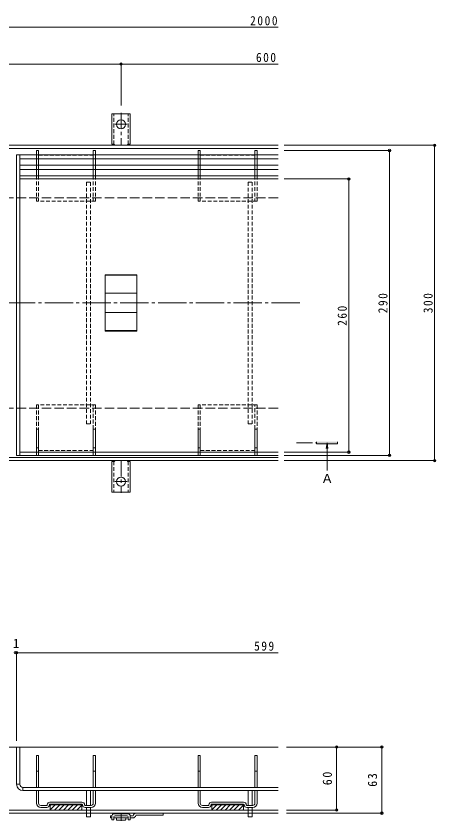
# Model space of a CAD drawing. Units: millimetres at full size, sheet at 1:3. Extents: x -1117 to 1162, y -824 to 816.
# Drawn here: x -408 to -8, y -433 to 332 of the extents above; entities that cross this region are included whole.
import ezdxf
from ezdxf.enums import TextEntityAlignment as Align

# ---------------------------------------------------------------- set-up
doc = ezdxf.new("R2010")
doc.units = ezdxf.units.MM
doc.header["$LTSCALE"] = 3
doc.header["$PDMODE"] = 32
doc.header["$PDSIZE"] = 2.4
for name, pattern in [('CHAIN1', [8, 5, -1, 1, -1]), ('CHAIN2', [12, 9, -1, 1, -1]), ('DASHED1', [1.8, 1.2, -0.6]), ('DASHED3', [4, 3, -1])]:
    doc.linetypes.add(name, pattern=pattern)
for name, color, linetype, lineweight in [('4-0', 7, 'CHAIN2', 9), ('4-1', 2, 'Continuous', 9), ('4-2', 3, 'Continuous', 9), ('4-3', 4, 'Continuous', 9), ('4-4', 7, 'Continuous', 9), ('4-5', 7, 'Continuous', 9), ('4-9', 5, 'Continuous', 5), ('4-A', 6, 'Continuous', 9), ('4-C', 2, 'Continuous', 9)]:
    doc.layers.add(name, color=color, linetype=linetype, lineweight=lineweight)
doc.styles.add('ＭＳ ゴシック', font='')
doc.styles.get('ＭＳ ゴシック').set_extended_font_data('MS Gothic')

msp = doc.modelspace()

# ---------------------------------------------------------------- linework, layer by layer
at = {"layer": '4-0'}
msp.add_line((-1028.271, 59.401), (-136.344, 59.401), dxfattribs=at)
at = {"layer": '4-1'}
for p, q in [((-1081.252, 209.401), (-158.008, 209.401)), ((-1081.252, 206.401), (-158.008, 206.401)), ((-1081.252, -87.599), (-158.008, -87.599)), ((-1081.252, -90.599), (-158.008, -90.599)), ((-158.008, -363.119), (-1081.252, -363.119)), ((-158.008, -423.119), (-1081.252, -423.119)), ((-158.008, -426.119), (-1081.252, -426.119))]:
    msp.add_line(p, q, dxfattribs=at)
at = {"layer": '4-1', "linetype": 'DASHED3'}
for p, q in [((-1007.008, 159.401), (-158.008, 159.401)), ((-1007.008, -40.599), (-158.008, -40.599))]:
    msp.add_line(p, q, dxfattribs=at)
at = {"layer": '4-2'}
for p, q in [((-407.008, 200.401), (-404.008, 200.401)), ((-407.008, 200.401), (-407.008, -85.599)), ((-404.008, 200.401), (-404.008, -85.599)), ((-404.008, 180.401), (-158.008, 180.401)), ((-404.008, 177.401), (-158.008, 177.401)), ((-322.508, 32.648), (-322.508, 86.153)), ((-292.508, 86.153), (-322.508, 86.153)), ((-292.508, 85.752), (-322.508, 85.752)), ((-292.508, 86.153), (-292.508, 32.648)), ((-292.508, 68.633), (-322.508, 68.633)), ((-292.508, 50.169), (-322.508, 50.169)), ((-292.508, 33.05), (-322.508, 33.05)), ((-292.508, 32.648), (-322.508, 32.648)), ((-404.008, -82.599), (-158.008, -82.599)), ((-407.008, -85.599), (-404.008, -85.599)), ((-404.008, -85.599), (-158.008, -85.599)), ((-404.008, -363.119), (-407.008, -363.119)), ((-407.008, -398.619), (-407.008, -363.119)), ((-404.008, -398.619), (-404.008, -363.119)), ((-407.008, -398.619), (-404.008, -398.619)), ((-401.008, -401.619), (-401.008, -404.619)), ((-158.008, -401.619), (-401.008, -401.619)), ((-158.008, -404.619), (-401.008, -404.619))]:
    msp.add_line(p, q, dxfattribs=at)
for radius in [6, 3]:
    msp.add_arc((-401.008, -398.619), radius, 180, 270, dxfattribs=at)
at = {"layer": '4-3'}
for p, q in [((-388.008, 204.401), (-388.008, 200.401)), ((-386.008, 204.401), (-388.008, 204.401)), ((-386.008, 204.401), (-386.008, 200.401)), ((-334.008, 204.401), (-334.008, 200.401)), ((-332.008, 204.401), (-334.008, 204.401)), ((-332.008, 204.401), (-332.008, 200.401)), ((-234.008, 204.401), (-234.008, 200.401)), ((-232.008, 204.401), (-234.008, 204.401)), ((-232.008, 204.401), (-232.008, 200.401)), ((-180.008, 204.401), (-180.008, 200.401)), ((-178.008, 204.401), (-180.008, 204.401)), ((-178.008, 204.401), (-178.008, 200.401)), ((-388.008, 196.401), (-388.008, 190.401)), ((-386.008, 196.401), (-386.008, 190.401)), ((-334.008, 196.401), (-334.008, 190.401)), ((-332.008, 196.401), (-332.008, 190.401)), ((-234.008, 196.401), (-234.008, 190.401)), ((-232.008, 196.401), (-232.008, 190.401)), ((-180.008, 196.401), (-180.008, 190.401)), ((-178.008, 196.401), (-178.008, 190.401)), ((-388.008, 186.401), (-388.008, 180.401)), ((-386.008, 186.401), (-386.008, 180.401)), ((-334.008, 186.401), (-334.008, 180.401)), ((-332.008, 186.401), (-332.008, 180.401)), ((-234.008, 186.401), (-234.008, 180.401)), ((-232.008, 186.401), (-232.008, 180.401)), ((-180.008, 186.401), (-180.008, 180.401)), ((-178.008, 186.401), (-178.008, 180.401)), ((-386.008, -60.599), (-388.008, -60.599)), ((-388.008, -60.599), (-388.008, -82.599)), ((-386.008, -60.599), (-386.008, -82.599)), ((-332.008, -60.599), (-334.008, -60.599)), ((-334.008, -60.599), (-334.008, -82.599)), ((-332.008, -60.599), (-332.008, -82.599)), ((-232.008, -60.599), (-234.008, -60.599)), ((-234.008, -60.599), (-234.008, -82.599)), ((-232.008, -60.599), (-232.008, -82.599)), ((-178.008, -60.599), (-180.008, -60.599)), ((-180.008, -60.599), (-180.008, -82.599)), ((-178.008, -60.599), (-178.008, -82.599)), ((-386.008, -78.599), (-388.008, -78.599)), ((-332.008, -78.599), (-334.008, -78.599)), ((-232.008, -78.599), (-234.008, -78.599)), ((-178.008, -78.599), (-180.008, -78.599)), ((-388.008, -371.119), (-386.008, -371.119)), ((-388.008, -401.619), (-388.008, -371.119)), ((-386.008, -401.619), (-386.008, -371.119)), ((-334.008, -371.119), (-332.008, -371.119)), ((-334.008, -401.619), (-334.008, -371.119)), ((-332.008, -401.619), (-332.008, -371.119)), ((-234.008, -371.119), (-232.008, -371.119)), ((-234.008, -401.619), (-234.008, -371.119)), ((-232.008, -401.619), (-232.008, -371.119)), ((-180.008, -371.119), (-178.008, -371.119)), ((-180.008, -401.619), (-180.008, -371.119)), ((-178.008, -401.619), (-178.008, -371.119)), ((-388.008, -386.119), (-386.008, -386.119)), ((-334.008, -386.119), (-332.008, -386.119)), ((-232.008, -386.119), (-234.008, -386.119)), ((-178.008, -386.119), (-180.008, -386.119)), ((-388.008, -416.619), (-388.008, -404.619)), ((-386.008, -416.619), (-386.008, -404.619)), ((-334.008, -416.619), (-334.008, -404.619)), ((-332.008, -416.619), (-332.008, -404.619)), ((-234.008, -416.619), (-234.008, -404.619)), ((-232.008, -416.619), (-232.008, -404.619)), ((-180.008, -416.619), (-180.008, -404.619)), ((-178.008, -416.619), (-178.008, -404.619)), ((-384.008, -418.619), (-378.258, -418.619)), ((-384.008, -420.619), (-378.258, -420.619)), ((-375.258, -415.619), (-344.758, -415.619)), ((-375.258, -417.619), (-344.758, -417.619)), ((-375.008, -417.619), (-375.008, -423.119)), ((-345.008, -417.719), (-375.008, -417.719)), ((-345.008, -417.819), (-375.008, -417.819)), ((-345.008, -417.919), (-375.008, -417.919)), ((-345.008, -418.019), (-375.008, -418.019)), ((-345.008, -418.119), (-375.008, -418.119)), ((-370.207, -418.119), (-375.008, -422.92)), ((-374.45, -418.119), (-375.008, -418.677)), ((-365.965, -418.119), (-370.965, -423.119)), ((-361.722, -418.119), (-366.722, -423.119)), ((-357.479, -418.119), (-362.479, -423.119)), ((-353.237, -418.119), (-358.237, -423.119)), ((-348.994, -418.119), (-353.994, -423.119)), ((-345.008, -418.376), (-349.751, -423.119)), ((-345.008, -417.619), (-345.008, -423.119)), ((-341.758, -418.619), (-336.008, -418.619)), ((-341.758, -420.619), (-336.008, -420.619)), ((-224.258, -418.619), (-230.008, -418.619)), ((-224.258, -420.619), (-230.008, -420.619)), ((-190.758, -415.619), (-221.258, -415.619)), ((-190.758, -417.619), (-221.258, -417.619)), ((-221.008, -417.619), (-221.008, -423.119)), ((-221.008, -417.719), (-191.008, -417.719)), ((-221.008, -417.819), (-191.008, -417.819)), ((-221.008, -417.919), (-191.008, -417.919)), ((-221.008, -418.019), (-191.008, -418.019)), ((-216.207, -418.119), (-221.008, -422.92)), ((-220.45, -418.119), (-221.008, -418.677)), ((-221.008, -418.119), (-191.008, -418.119)), ((-211.965, -418.119), (-216.965, -423.119)), ((-207.722, -418.119), (-212.722, -423.119)), ((-203.48, -418.119), (-208.48, -423.119)), ((-199.237, -418.119), (-204.237, -423.119)), ((-194.994, -418.119), (-199.994, -423.119)), ((-191.008, -418.376), (-195.752, -423.119)), ((-191.008, -417.619), (-191.008, -423.119)), ((-182.008, -418.619), (-187.758, -418.619)), ((-182.008, -420.619), (-187.758, -420.619)), ((-375.008, -423.119), (-345.008, -423.119)), ((-345.008, -422.619), (-345.509, -423.119)), ((-191.008, -423.119), (-221.008, -423.119)), ((-191.008, -422.619), (-191.509, -423.119))]:
    msp.add_line(p, q, dxfattribs=at)
at = {"layer": '4-3', "linetype": 'DASHED1'}
for p, q in [((-388.008, 200.401), (-388.008, 196.401)), ((-386.008, 200.401), (-386.008, 196.401)), ((-386.008, 199.901), (-334.008, 199.901)), ((-334.008, 200.401), (-334.008, 196.401)), ((-332.008, 200.401), (-332.008, 196.401)), ((-234.008, 200.401), (-234.008, 196.401)), ((-232.008, 200.401), (-232.008, 196.401)), ((-232.008, 199.901), (-180.008, 199.901)), ((-180.008, 200.401), (-180.008, 196.401)), ((-178.008, 200.401), (-178.008, 196.401)), ((-388.008, 190.401), (-388.008, 186.401)), ((-386.008, 190.401), (-386.008, 186.401)), ((-334.008, 190.401), (-334.008, 186.401)), ((-332.008, 190.401), (-332.008, 186.401)), ((-234.008, 190.401), (-234.008, 186.401)), ((-232.008, 190.401), (-232.008, 186.401)), ((-180.008, 190.401), (-180.008, 186.401)), ((-178.008, 190.401), (-178.008, 186.401)), ((-388.008, 180.401), (-388.008, 156.401)), ((-386.008, 180.401), (-386.008, 156.401)), ((-334.008, 180.401), (-334.008, 156.401)), ((-332.008, 180.401), (-332.008, 156.401)), ((-234.008, 180.401), (-234.008, 156.401)), ((-232.008, 180.401), (-232.008, 156.401)), ((-180.008, 180.401), (-180.008, 156.401)), ((-178.008, 180.401), (-178.008, 156.401)), ((-332.008, 156.401), (-388.008, 156.401)), ((-178.008, 156.401), (-234.008, 156.401)), ((-388.008, -37.599), (-388.008, -60.599)), ((-332.008, -37.599), (-388.008, -37.599)), ((-386.008, -37.599), (-386.008, -60.599)), ((-334.008, -60.599), (-334.008, -37.599)), ((-332.008, -37.599), (-332.008, -60.599)), ((-234.008, -37.599), (-234.008, -60.599)), ((-178.008, -37.599), (-234.008, -37.599)), ((-232.008, -37.599), (-232.008, -60.599)), ((-180.008, -60.599), (-180.008, -37.599)), ((-178.008, -37.599), (-178.008, -60.599)), ((-388.008, -82.599), (-388.008, -85.599)), ((-386.008, -81.099), (-334.008, -81.099)), ((-386.008, -82.599), (-386.008, -85.599)), ((-334.008, -82.599), (-334.008, -85.599)), ((-332.008, -82.599), (-332.008, -85.599)), ((-234.008, -82.599), (-234.008, -85.599)), ((-232.008, -81.099), (-180.008, -81.099)), ((-232.008, -82.599), (-232.008, -85.599)), ((-180.008, -82.599), (-180.008, -85.599)), ((-178.008, -82.599), (-178.008, -85.599)), ((-386.008, -85.599), (-388.008, -85.599)), ((-332.008, -85.599), (-334.008, -85.599)), ((-232.008, -85.599), (-234.008, -85.599)), ((-178.008, -85.599), (-180.008, -85.599))]:
    msp.add_line(p, q, dxfattribs=at)
at = {"layer": '4-3'}
for centre, radius, start, end in [((-384.008, -416.619), 4, 180, 270), ((-384.008, -416.619), 2, 180, 270), ((-378.258, -418.119), 0.5, 270, 0), ((-378.258, -418.119), 2.5, 270, 0), ((-375.258, -418.119), 2.5, 90, 180), ((-375.258, -418.119), 0.5, 90, 180), ((-344.758, -418.119), 2.5, 0, 90), ((-344.758, -418.119), 0.5, 0, 90), ((-341.758, -418.119), 2.5, 180, 270), ((-341.758, -418.119), 0.5, 180, 270), ((-336.008, -416.619), 4, 270, 0), ((-336.008, -416.619), 2, 270, 0), ((-230.008, -416.619), 4, 180, 270), ((-230.008, -416.619), 2, 180, 270), ((-224.258, -418.119), 0.5, 270, 0), ((-224.258, -418.119), 2.5, 270, 0), ((-221.258, -418.119), 2.5, 90, 180), ((-221.258, -418.119), 0.5, 90, 180), ((-190.758, -418.119), 2.5, 0, 90), ((-190.758, -418.119), 0.5, 0, 90), ((-187.758, -418.119), 2.5, 180, 270), ((-187.758, -418.119), 0.5, 180, 270), ((-182.008, -416.619), 4, 270, 0), ((-182.008, -416.619), 2, 270, 0)]:
    msp.add_arc(centre, radius, start, end, dxfattribs=at)
at = {"layer": '4-4'}
for p, q in [((-1007.508, 321.694), (-158.008, 321.694)), ((-907.508, 286.694), (-307.508, 286.694)), ((-307.508, 287.594), (-307.508, 247.365)), ((-307.508, 286.694), (-158.008, 286.694)), ((-7.894, 209.401), (-152.008, 209.401)), ((-8.794, 209.401), (-8.794, -90.599)), ((-50.893, 204.401), (-152.008, 204.401)), ((-51.793, 204.401), (-51.793, -85.599)), ((-89.648, 177.401), (-152.008, 177.401)), ((-90.548, 177.401), (-90.548, -82.599)), ((-89.648, -82.599), (-152.008, -82.599)), ((-50.893, -85.599), (-152.008, -85.599)), ((-7.894, -90.599), (-152.008, -90.599)), ((-407.008, -272.497), (-407.008, -357.12)), ((-57.957, -363.119), (-150.008, -363.119)), ((-102.156, -363.119), (-102.156, -423.119)), ((-59.157, -363.119), (-59.157, -426.119)), ((-100.956, -423.119), (-150.008, -423.119)), ((-57.957, -426.119), (-150.008, -426.119))]:
    msp.add_line(p, q, dxfattribs=at)
msp.add_lwpolyline([(-408.008, -273.397), (-407.008, -273.397), (-158.008, -273.397)], dxfattribs=at)
for p in [(-307.508, 286.694), (-8.794, 209.401), (-51.793, 204.401), (-90.548, 177.401), (-90.548, -82.599), (-51.793, -85.599), (-8.794, -90.599), (-408.008, -273.397), (-407.008, -273.397), (-102.156, -363.119), (-59.157, -363.119), (-102.156, -423.119), (-59.157, -426.119)]:
    msp.add_point(p, dxfattribs=at)
at = {"layer": '4-5', "color": 4, "linetype": 'CHAIN1'}
msp.add_line((-140.286, -73.599), (-121.31, -73.599), dxfattribs=at)
at = {"layer": '4-5', "color": 4}
for p, q in [((-121.31, -74.599), (-121.31, -72.599)), ((-101.31, -74.599), (-121.31, -74.599)), ((-111.247, -73.599), (-111.983, -79.185)), ((-111.247, -73.599), (-110.512, -79.185)), ((-111.247, -73.599), (-111.247, -99.419)), ((-101.31, -72.599), (-101.31, -74.599)), ((-111.247, -99.419), (-111.247, -99.974))]:
    msp.add_line(p, q, dxfattribs=at)
msp.add_solid([(-121.31, -72.599), (-121.31, -74.599), (-101.31, -72.599), (-101.31, -74.599)], dxfattribs=at)
at = {"layer": '4-9', "linetype": 'DASHED1'}
for p, q in [((-340.508, 174.401), (-340.508, -55.599)), ((-186.508, 174.401), (-186.508, -55.599)), ((-340.508, -55.599), (-336.508, -55.599)), ((-186.508, -55.599), (-182.508, -55.599)), ((-340.508, -426.119), (-340.508, -423.119)), ((-336.508, -426.119), (-336.508, -423.119)), ((-186.508, -426.119), (-186.508, -423.119)), ((-182.508, -426.119), (-182.508, -423.119))]:
    msp.add_line(p, q, dxfattribs=at)
at = {"layer": '4-9'}
for p, q in [((-340.508, -404.619), (-340.508, -418.619)), ((-336.508, -404.619), (-336.508, -418.619)), ((-186.508, -404.619), (-186.508, -418.619)), ((-182.508, -404.619), (-182.508, -418.619)), ((-340.508, -420.619), (-340.508, -423.119)), ((-336.508, -420.619), (-336.508, -423.119)), ((-186.508, -420.619), (-186.508, -423.119)), ((-182.508, -420.619), (-182.508, -423.119)), ((-340.508, -426.119), (-340.508, -429.619)), ((-336.508, -426.119), (-336.508, -429.619)), ((-186.508, -426.119), (-186.508, -429.619)), ((-182.508, -426.119), (-182.508, -429.619)), ((-340.508, -429.619), (-336.508, -429.619)), ((-186.508, -429.619), (-182.508, -429.619))]:
    msp.add_line(p, q, dxfattribs=at)
at = {"layer": '4-9', "linetype": 'DASHED1'}
for points in [[(-340.508, 174.401), (-336.508, 174.401), (-336.508, -55.599)], [(-186.508, 174.401), (-182.508, 174.401), (-182.508, -55.599)]]:
    msp.add_lwpolyline(points, dxfattribs=at)
at = {"layer": '4-A'}
for p, q in [((-404.008, 200.401), (-158.008, 200.401)), ((-404.008, 196.401), (-158.008, 196.401)), ((-404.008, 190.401), (-158.008, 190.401)), ((-404.008, 186.401), (-158.008, 186.401))]:
    msp.add_line(p, q, dxfattribs=at)
at = {"layer": '4-C'}
for p, q in [((-316.258, 210.401), (-316.258, 239.401)), ((-298.758, 239.401), (-316.258, 239.401)), ((-298.758, 210.401), (-298.758, 239.401)), ((-316.258, 210.401), (-315.008, 210.401)), ((-298.758, 210.401), (-300.008, 210.401)), ((-316.258, -91.599), (-316.258, -120.599)), ((-316.258, -91.599), (-315.008, -91.599)), ((-298.758, -91.599), (-300.008, -91.599)), ((-298.758, -91.599), (-298.758, -120.599)), ((-298.758, -120.599), (-316.258, -120.599)), ((-317.508, -430.619), (-317.508, -428.619)), ((-316.258, -428.619), (-317.508, -428.619)), ((-316.258, -428.619), (-316.258, -432.419)), ((-300.758, -426.619), (-314.258, -426.619)), ((-313.258, -428.619), (-301.758, -428.619)), ((-298.758, -428.619), (-298.758, -432.419)), ((-296.008, -428.619), (-298.758, -428.619)), ((-267.508, -428.119), (-293.508, -428.119)), ((-267.508, -428.119), (-267.508, -426.119)), ((-316.258, -430.619), (-317.508, -430.619)), ((-316.258, -432.419), (-314.258, -432.419)), ((-314.258, -429.619), (-314.258, -432.419)), ((-300.758, -430.619), (-314.258, -430.619)), ((-312.008, -432.119), (-312.008, -430.619)), ((-303.508, -432.619), (-311.508, -432.619)), ((-303.008, -432.119), (-303.008, -430.619)), ((-300.758, -429.619), (-300.758, -432.419)), ((-300.758, -432.419), (-298.758, -432.419)), ((-296.467, -430.619), (-298.758, -430.619))]:
    msp.add_line(p, q, dxfattribs=at)
at = {"layer": '4-C', "linetype": 'DASHED1'}
for p, q in [((-314.258, 210.255), (-314.258, 239.401)), ((-300.758, 210.255), (-300.758, 239.401)), ((-314.258, -91.453), (-314.258, -120.599)), ((-300.758, -91.453), (-300.758, -120.599))]:
    msp.add_line(p, q, dxfattribs=at)
at = {"layer": '4-C', "linetype": 'CHAIN1'}
for p, q in [((-307.508, 240.181), (-307.508, 209.401)), ((-313.284, 229.401), (-301.732, 229.401)), ((-307.508, -90.599), (-307.508, -121.379)), ((-301.732, -110.599), (-313.284, -110.599)), ((-307.508, -426.262), (-307.508, -433.427))]:
    msp.add_line(p, q, dxfattribs=at)
at = {"layer": '4-C'}
for centre in [(-307.508, 229.401), (-307.508, -110.599)]:
    msp.add_circle(centre, 4.25, dxfattribs=at)
for centre, radius, start, end in [((-315.008, 208.401), 2, 30.00051, 90), ((-300.008, 208.401), 2, 90, 149.99949), ((-315.008, -89.599), 2, 270, 329.99949), ((-300.008, -89.599), 2, 210.00051, 270), ((-314.258, -428.619), 2, 90, 180), ((-313.258, -429.619), 1, 90, 180), ((-301.758, -429.619), 1, 0, 90), ((-300.758, -428.619), 2, 0, 90), ((-296.467, -427.619), 3, 270, 348.69007), ((-293.049, -429.119), 3, 90, 168.69007), ((-311.508, -432.119), 0.5, 180, 270), ((-303.508, -432.119), 0.5, 270, 0)]:
    msp.add_arc(centre, radius, start, end, dxfattribs=at)

# ---------------------------------------------------------------- texts
at = {"layer": '4-4', "color": 2, "style": 'ＭＳ ゴシック'}
msp.add_text('1', height=8.798, dxfattribs=at).set_placement((-410.508, -271.597), align=Align.BOTTOM_LEFT)
at = {"layer": '4-4', "color": 2, "char_height": 8.798, "attachment_point": 7, "style": 'ＭＳ ゴシック'}
for s, insert in [('\\T1.28;\\W0.9;2000', (-184.548, 323.494)), ('\\T1.27;\\W0.9;600', (-178.978, 288.494)), ('\\T1.27;\\W0.9;599', (-180.755, -271.597))]:
    msp.add_mtext(s, dxfattribs=dict(at, insert=insert))
at = {"layer": '4-4', "color": 2, "char_height": 8.798, "attachment_point": 7, "rotation": 90, "style": 'ＭＳ ゴシック'}
for s, insert in [('\\T1.27;\\W0.9;290', (-53.593, 49.651)), ('\\T1.27;\\W0.9;300', (-10.594, 49.651)), ('\\T1.27;\\W0.9;260', (-92.348, 37.651)), ('\\T1.27;\\W0.95;60', (-106.556, -399.494)), ('\\T1.27;\\W0.95;63', (-63.557, -400.994))]:
    msp.add_mtext(s, dxfattribs=dict(at, insert=insert))
at = {"layer": '4-5', "color": 2, "style": 'ＭＳ ゴシック'}
msp.add_text('Ａ', height=8.798, dxfattribs=at).set_placement((-117.154, -114.699), align=Align.BOTTOM_LEFT)

doc.saveas('drawing.dxf')
